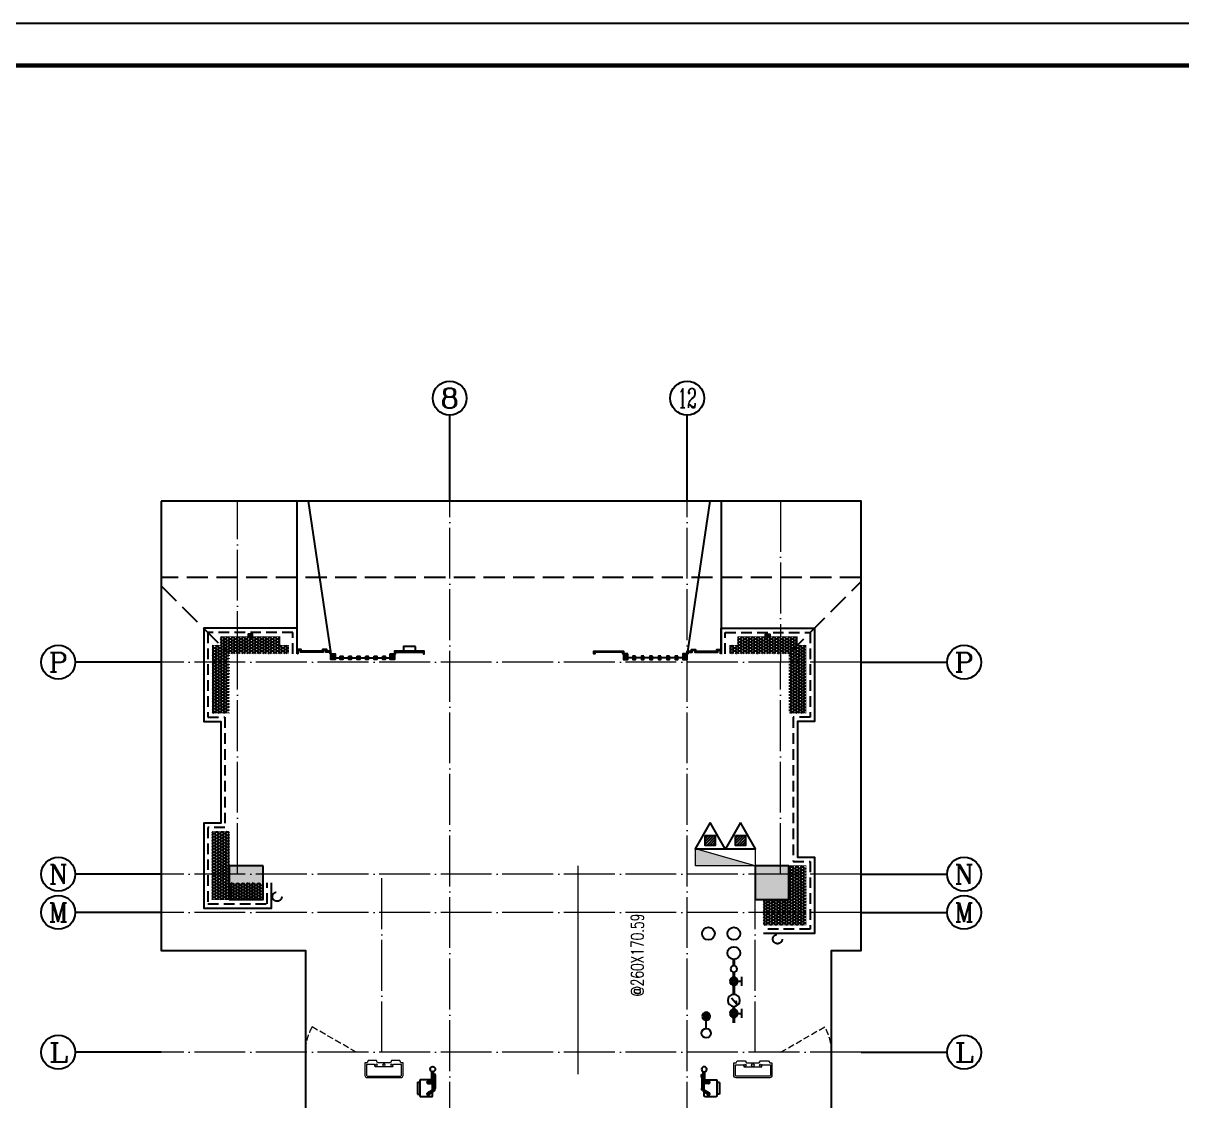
# Model space of a CAD drawing. Extents: x -518115 to 790560, y -210384 to 1628073.
# Drawn here: x 547130 to 560790, y 59590 to 72298 of the extents above; entities that cross this region are included whole.
import ezdxf
from ezdxf.enums import TextEntityAlignment as Align

# ---------------------------------------------------------------- set-up
doc = ezdxf.new("R2010")
doc.units = 0
doc.header["$LTSCALE"] = 1000
doc.header["$MEASUREMENT"] = 0
for name, pattern in [('DASH', [0.35, 0.25, -0.1]), ('DOTE', [2.42, 2, -0.2, 0.02, -0.2]), ('HIDDEN', [0.375, 0.25, -0.125])]:
    doc.linetypes.add(name, pattern=pattern)
for name, color, linetype in [('A-EQPM-MECH', 191, 'Continuous'), ('AH-FURNITURE', 1, 'Continuous'), ('AXIS', 3, 'Continuous'), ('AXIS_TEXT', 4, 'Continuous'), ('DIM_SYMB', 3, 'Continuous'), ('EQUIP_地漏', 7, 'Continuous'), ('EQUIP_消防', 7, 'Continuous'), ('PUB_TEXT', 4, 'Continuous'), ('VPIPE-凝结', 150, 'Continuous'), ('VPIPE-废水', 31, 'Continuous'), ('VPIPE-消防', 1, 'TG_X'), ('VPIPE-给水', 3, 'TG_J'), ('VPIPE-雨水', 4, 'DASH'), ('修改标示', 212, 'Continuous'), ('卫生间', 6, 'Continuous'), ('图框', 140, 'Continuous'), ('污水', 3, 'Continuous'), ('看线', 251, 'Continuous'), ('立面', 73, 'Continuous'), ('立面-看线', 251, 'Continuous'), ('给水', 4, 'Continuous'), ('铝合金', 144, 'Continuous')]:
    doc.layers.add(name, color=color, linetype=linetype)
for name, color, linetype, lineweight in [('DOTE', 19, 'DOTE', 9), ('EQUIP_消火栓', 242, 'Continuous', 18), ('PUB_HATCH', 8, 'Continuous', 9), ('STAIR', 2, 'Continuous', 18), ('WINDOW', 144, 'Continuous', 15), ('平面-空调预留孔', 173, 'Continuous', 15)]:
    doc.layers.add(name, color=color, linetype=linetype, lineweight=lineweight)
doc.layers.add('yichutu', color=7, linetype='Continuous', true_color=0xffffff, plot=False)
doc.styles.add('_TCH_AXIS', font='COMPLEX', dxfattribs={"bigfont": 'GBCBIG'})
doc.styles.add('_TCH_DIM', font='SIMPLEX.shx', dxfattribs={"width": 0.7, "bigfont": 'GBCBIG.shx'})
doc.styles.add('COMPLEX', font='COMPLEX')
doc.styles.add('TG_LINETYPE', font='SIMPLEX', dxfattribs={"width": 0.8, "height": 3, "bigfont": 'HZTXT'})
doc.linetypes.add('TG_J', pattern='A,2,-0.22,["J",TG_LINETYPE,S=0.1,R=0,X=-0.18,Y=-0.15],0', length=2.22)
doc.linetypes.add('TG_X', pattern='A,4,-0.3,["X",TG_LINETYPE,S=0.1,R=0,X=-0.23,Y=-0.15],0', length=4.3)
pattern_1 = [(45, (-150483.9346, -890217.961), (-2.24506403, 2.24506403), [])]
pattern_2 = [(0, (120541.131, -467154.355), (30.95625, 17.872595), [20.6375, -41.275]), (120, (120541.131, -467154.355), (-30.9562463, 17.8726014), [20.6375, -41.275]), (60, (120541.131, -467154.355), (3.7e-06, 35.7451964), [-41.275, 20.6375])]
pattern_3 = [(0, (120441.769, -470254.354), (30.95625, 17.872595), [20.6375, -41.275]), (120, (120441.769, -470254.354), (-30.9562463, 17.8726014), [20.6375, -41.275]), (60, (120441.769, -470254.354), (3.7e-06, 35.7451964), [-41.275, 20.6375])]
pattern_4 = [(45, (-338491.6835, -730503.131), (-2.24506403, 2.24506403), [])]
pattern_5 = [(45, (-149844.167, -890218.1396), (-2.24506403, 2.24506403), [])]
pattern_6 = [(45, (-150544.1704, -890218.1434), (-2.24506403, 2.24506403), [])]
pattern_7 = [(45, (-149934.1697, -890218.1486), (-2.24506403, 2.24506403), [])]
pattern_8 = [(45, (-150034.1697, -890218.1477), (-2.24506403, 2.24506403), [])]
pattern_9 = [(45, (-150134.1697, -890218.1467), (-2.24506403, 2.24506403), [])]
pattern_10 = [(45, (-150234.1697, -890218.1458), (-2.24506403, 2.24506403), [])]
pattern_11 = [(45, (-150334.1697, -890218.145), (-2.24506403, 2.24506403), [])]
pattern_12 = [(45, (-150434.1697, -890218.144), (-2.24506403, 2.24506403), [])]
pattern_13 = [(45, (-338691.6835, -731572.6303), (-2.24506403, 2.24506403), [])]

# ---------------------------------------------------------------- blocks, each defined once
blk = doc.blocks.new('A$C549D2611')
at = {"layer": '图框'}
blk.add_lwpolyline([(0, 0), (42050, 0), (42050, -29700), (0, -29700)], close=True, dxfattribs=at)
blk.add_lwpolyline([(0, 0), (42050, 0), (42050, -29700), (0, -29700)], close=True, dxfattribs=at)
at = {"layer": '图框', "const_width": 50}
blk.add_lwpolyline([(41550, -29200), (41550, -500), (1250, -500), (1250, -29200)], close=True, dxfattribs=at)
blk = doc.blocks.new('_AXISO')
blk.add_circle((0, 0), 0.5)
at = {"layer": 'AXIS_TEXT', "style": 'COMPLEX', "width": 1.041667}
blk.add_attdef('A', text='', height=0.56, dxfattribs=at).set_placement((-0.25, -0.28), (0.25, -0.28), align=Align.FIT)
blk = doc.blocks.new('A$C028C60F5')
at = {"color": 6}
blk.add_lwpolyline([(400, 0), (0, 0), (0, -400), (400, -400)], close=True, dxfattribs=at)
at = {"layer": 'PUB_HATCH'}
blk.add_solid([(0, -400), (400, -400), (0, 0), (400, 0)], dxfattribs=at)
blk = doc.blocks.new('A$C3EFA6995')
for p in [(9700, -2400), (15900, -2400)]:
    blk.add_blockref('A$C028C60F5', p)
blk = doc.blocks.new('A$C7D502F78')
at = {"layer": '修改标示', "ltscale": 2}
blk.add_lwpolyline([(-151, 197), (-11, 197), (-11, 142), (-151, 142)], close=True, dxfattribs=at)
blk = doc.blocks.new('$TwtSys$00000546')
h = blk.add_hatch()
h.set_pattern_fill('ANSI31', color=1, scale=200, style=0)
h.set_pattern_definition([(45, (-38543.802, -6670.83), (-17.67767, 17.67767), [])])
h.paths.add_polyline_path([(-65, 174), (65, 174), (65, 44), (-65, 44)])
at = {"color": 1}
for points in [[(0, 344), (-198, 0), (198, 0)], [(-65, 174), (65, 174), (65, 44), (-65, 44)]]:
    blk.add_lwpolyline(points, close=True, dxfattribs=at)
blk = doc.blocks.new('$TwtSys$00000434')
for p, q in [((-0.5, 0.5), (-0.5, -0.5)), ((-0.5, -0.5), (0.5, 0.5)), ((0.5, 0.5), (-0.5, 0.5)), ((0.5, -0.5), (0.5, 0.5)), ((-0.5, -0.5), (0.5, -0.5))]:
    blk.add_line(p, q)
blk.add_solid([(0.5, -0.5), (0.5, 0.5), (-0.5, -0.5)])
blk = doc.blocks.new('$TwtSys$00000141')
at = {"color": 1}
for p, q in [((-47, 4), (-5, 46)), ((-47, 4), (-5, 46)), ((-44, -18), (18, 44)), ((-44, -18), (18, 44)), ((-33, -33), (33, 33)), ((-33, -33), (33, 33)), ((-16, -44), (44, 16)), ((-16, -44), (44, 16)), ((6, -46), (46, -6)), ((6, -46), (46, -6))]:
    blk.add_line(p, q, dxfattribs=at)
blk.add_circle((0, 0), 47, dxfattribs=at)
blk.add_circle((0, 0), 47, dxfattribs=at)
blk = doc.blocks.new('A$C2705576B')
at = {"layer": '给水'}
h = blk.add_hatch(color=256, dxfattribs=at)
edge = h.paths.add_edge_path()
edge.add_arc((417, -1741), 47.2, 0, 360)
h = blk.add_hatch(color=256, dxfattribs=at)
edge = h.paths.add_edge_path()
edge.add_arc((795, -1741), 47.2, 0, 360)
for p, q in [((363, -1645), (472, -1645)), ((417, -1741), (417, -1645)), ((601, -1768), (525, -1704)), ((525, -1704), (564, -1715)), ((740, -1645), (849, -1645)), ((795, -1741), (795, -1645))]:
    blk.add_line(p, q, dxfattribs=at)
at = {"layer": '给水', "const_width": 35.4}
for points in [[(499, -1741), (302, -1741)], [(903, -1741), (641, -1741)], [(1053, -1741), (978, -1741)]]:
    blk.add_lwpolyline(points, dxfattribs=at)
at = {"layer": '给水'}
for centre, radius in [((417, -1741), 47.2), ((570, -1741), 70.8), ((795, -1741), 47.2), ((941, -1741), 37.5)]:
    blk.add_circle(centre, radius, dxfattribs=at)
blk = doc.blocks.new('FRSDFDGDGDRGDR')
at = {"layer": '平面-空调预留孔'}
for p, q in [((699612, 775044), (699612, 775441)), ((699619, 775448), (699746, 775448)), ((699746, 775448), (699746, 775355)), ((699720, 775342), (699720, 775143)), ((699727, 775349), (699740, 775349)), ((699727, 775136), (699740, 775136)), ((699746, 775130), (699746, 775037)), ((699746, 775037), (699619, 775037))]:
    blk.add_line(p, q, dxfattribs=at)
blk.add_lwpolyline([(699766, 775167), (699793, 775154), (699793, 775057), (699766, 775044), (699766, 775018), (699619, 775018, -0.414214), (699593, 775044), (699593, 775441, -0.414214), (699619, 775468), (699766, 775468), (699766, 775441), (699793, 775428), (699793, 775332), (699766, 775318)], format="xyb", close=True, dxfattribs=at)
for centre, radius in [((699740, 775243), 15.8), ((699740, 775332), 10.6), ((699740, 775154), 10.6)]:
    blk.add_circle(centre, radius, dxfattribs=at)
for centre, start, end in [((699619, 775441), 90, 180), ((699727, 775342), 90, 180), ((699740, 775355), 270, 360), ((699727, 775143), 180, 270), ((699740, 775130), 0, 90), ((699619, 775044), 180, 270)]:
    blk.add_arc(centre, 6.6, start, end, dxfattribs=at)
blk = doc.blocks.new('A$C60D053AF')
at = {"layer": 'AH-FURNITURE', "color": 8}
for p, q in [((233, -90), (128, -90)), ((233, -110), (128, -110)), ((193, -71), (328, -71)), ((193, -91), (328, -91)), ((245, -129), (245, -122)), ((265, -129), (265, -122)), ((342, -97), (370, -143)), ((356, -83), (384, -129)), ((255, -281), (255, -251)), ((393, -281), (393, -251)), ((255, -281), (393, -281))]:
    blk.add_line(p, q, dxfattribs=at)
for points in [[(170, -68, 1), (170, -94), (193, -94), (193, -68)], [(234, -251), (414, -251, 0.414214), (424, -241), (424, -111, 0.414214), (414, -101), (234, -101, 0.414214), (224, -111), (224, -241, 0.414214)], [(268, -122), (268, -107, 0.414214), (248, -87), (233, -87), (233, -113), (242, -113), (242, -122)], [(242, -152, 1), (268, -152), (268, -129), (242, -129)], [(384, -161, 1), (402, -143), (386, -127), (368, -145)]]:
    blk.add_lwpolyline(points, format="xyb", close=True, dxfattribs=at)
for centre, radius in [((100, -100), 30), ((255, -152), 15), ((255, -152), 10), ((393, -152), 15), ((393, -152), 10)]:
    blk.add_circle(centre, radius, dxfattribs=at)
for radius in [40, 20]:
    blk.add_arc((328, -111), radius, 45, 90, dxfattribs=at)
blk = doc.blocks.new('A$C1F074C3D')
at = {"layer": 'STAIR'}
blk.add_line((-1190, 4160), (-1190, 1703), dxfattribs=at)
blk = doc.blocks.new('yct-841-594-84100-59399.9999999999-100-1000.0')
at = {"layer": 'yichutu', "color": 7, "true_color": 0xffffff}
blk.add_lwpolyline([(0, 0), (0, 59400), (84100, 59400), (84100, 0)], close=True, dxfattribs=at)

msp = doc.modelspace()

# ---------------------------------------------------------------- hatches: boundary and pattern name
at = {"layer": '立面'}
h = msp.add_hatch(dxfattribs=at)
h.set_pattern_fill('ANSI31', color=251, scale=2)
h.set_pattern_definition(pattern_4)
h.paths.add_polyline_path([(549783.6, 65062.4), (549833.6, 65062.4), (549833.6, 65092.4), (549783.6, 65092.4)])
h = msp.add_hatch(dxfattribs=at)
h.set_pattern_fill('ANSI31', color=251, scale=2)
h.set_pattern_definition(pattern_4)
h.paths.add_polyline_path([(555933.1, 65062.4), (555883.1, 65062.4), (555883.1, 65092.4), (555933.1, 65092.4)])
h = msp.add_hatch(dxfattribs=at)
h.set_pattern_fill('ANSI31', color=251, scale=2)
h.set_pattern_definition(pattern_1)
h.paths.add_polyline_path([(550358.6, 64862.5), (550758.3, 64862.5), (550758.3, 64892.5), (550708.3, 64892.5), (550708.3, 64912.6), (550658.3, 64912.6), (550658.3, 64892.6), (550408.5, 64892.3), (550408.3, 64912.6), (550358.6, 64912.6)])
h.paths.add_polyline_path([(550368.6, 64862.5), (550748.3, 64862.5), (550748.3, 64882.5), (550698.3, 64882.5), (550698.3, 64902.6), (550668.3, 64902.6), (550668.3, 64882.6), (550398.6, 64882.3), (550398.4, 64902.6), (550368.6, 64902.6)])
h = msp.add_hatch(dxfattribs=at)
h.set_pattern_fill('ANSI31', color=251, scale=2)
h.set_pattern_definition(pattern_13)
edge = h.paths.add_edge_path()
edge.add_line((551508.3, 64862.4), (551518.3, 64862.4))
edge.add_line((551518.3, 64862.4), (551518.3, 64882.4))
edge.add_line((551518.3, 64882.4), (551848.3, 64882.4))
edge.add_line((551848.3, 64882.4), (551848.3, 64862.5))
edge.add_line((551848.3, 64862.5), (551858.3, 64862.4))
edge.add_line((551858.3, 64862.4), (551858.3, 64892.4))
edge.add_line((551858.3, 64892.4), (551508.3, 64892.4))
edge.add_line((551508.3, 64892.4), (551508.3, 64862.4))
h = msp.add_hatch(dxfattribs=at)
h.set_pattern_fill('ANSI31', color=251, scale=2)
h.set_pattern_definition(pattern_13)
edge = h.paths.add_edge_path()
edge.add_line((554208.4, 64862.4), (554198.4, 64862.4))
edge.add_line((554198.4, 64862.4), (554198.4, 64882.4))
edge.add_line((554198.4, 64882.4), (553868.3, 64882.4))
edge.add_line((553868.3, 64882.4), (553868.3, 64862.5))
edge.add_line((553868.3, 64862.5), (553858.3, 64862.4))
edge.add_line((553858.3, 64862.4), (553858.3, 64892.4))
edge.add_line((553858.3, 64892.4), (554208.4, 64892.4))
edge.add_line((554208.4, 64892.4), (554208.4, 64862.4))
h = msp.add_hatch(dxfattribs=at)
h.set_pattern_fill('ANSI31', color=251, scale=2)
h.set_pattern_definition(pattern_1)
h.paths.add_polyline_path([(555358.1, 64862.5), (554958.4, 64862.5), (554958.4, 64892.5), (555008.4, 64892.5), (555008.4, 64912.6), (555058.4, 64912.6), (555058.4, 64892.6), (555308.2, 64892.3), (555308.4, 64912.6), (555358.1, 64912.6)])
h.paths.add_polyline_path([(555348.1, 64862.5), (554968.4, 64862.5), (554968.4, 64882.5), (555018.4, 64882.5), (555018.4, 64902.6), (555048.4, 64902.6), (555048.4, 64882.6), (555318.1, 64882.3), (555318.3, 64902.6), (555348.1, 64902.6)])
h = msp.add_hatch(dxfattribs=at)
h.set_pattern_fill('ANSI31', color=251, scale=2)
h.set_pattern_definition(pattern_6)
h.paths.add_polyline_path([(550758.3, 64862.4), (550808.3, 64862.4), (550808.3, 64795.7), (550758.3, 64795.7)])
h = msp.add_hatch(dxfattribs=at)
h.set_pattern_fill('ANSI31', color=251, scale=2)
h.set_pattern_definition(pattern_12)
h.paths.add_polyline_path([(550868.3, 64835.4), (550898.3, 64835.4), (550898.3, 64795.7), (550868.3, 64795.7)])
h = msp.add_hatch(dxfattribs=at)
h.set_pattern_fill('ANSI31', color=251, scale=2)
h.set_pattern_definition(pattern_11)
h.paths.add_polyline_path([(550968.3, 64835.4), (550998.3, 64835.4), (550998.3, 64795.7), (550968.3, 64795.7)])
h = msp.add_hatch(dxfattribs=at)
h.set_pattern_fill('ANSI31', color=251, scale=2)
h.set_pattern_definition(pattern_10)
h.paths.add_polyline_path([(551068.3, 64835.4), (551098.3, 64835.4), (551098.3, 64795.7), (551068.3, 64795.7)])
h = msp.add_hatch(dxfattribs=at)
h.set_pattern_fill('ANSI31', color=251, scale=2)
h.set_pattern_definition(pattern_9)
h.paths.add_polyline_path([(551168.3, 64835.4), (551198.3, 64835.4), (551198.3, 64795.7), (551168.3, 64795.7)])
h = msp.add_hatch(dxfattribs=at)
h.set_pattern_fill('ANSI31', color=251, scale=2)
h.set_pattern_definition(pattern_8)
h.paths.add_polyline_path([(551268.3, 64835.4), (551298.3, 64835.4), (551298.3, 64795.7), (551268.3, 64795.7)])
h = msp.add_hatch(dxfattribs=at)
h.set_pattern_fill('ANSI31', color=251, scale=2)
h.set_pattern_definition(pattern_7)
h.paths.add_polyline_path([(551368.3, 64835.4), (551398.3, 64835.4), (551398.3, 64795.7), (551368.3, 64795.7)])
h = msp.add_hatch(dxfattribs=at)
h.set_pattern_fill('ANSI31', color=251, scale=2)
h.set_pattern_definition(pattern_5)
h.paths.add_polyline_path([(551458.3, 64862.4), (551508.3, 64862.4), (551508.3, 64795.7), (551458.3, 64795.7)])
h = msp.add_hatch(dxfattribs=at)
h.set_pattern_fill('ANSI31', color=251, scale=2)
h.set_pattern_definition(pattern_5)
h.paths.add_polyline_path([(554258.4, 64862.4), (554208.4, 64862.4), (554208.4, 64795.7), (554258.4, 64795.7)])
h = msp.add_hatch(dxfattribs=at)
h.set_pattern_fill('ANSI31', color=251, scale=2)
h.set_pattern_definition(pattern_7)
h.paths.add_polyline_path([(554348.4, 64835.4), (554318.4, 64835.4), (554318.4, 64795.7), (554348.4, 64795.7)])
h = msp.add_hatch(dxfattribs=at)
h.set_pattern_fill('ANSI31', color=251, scale=2)
h.set_pattern_definition(pattern_8)
h.paths.add_polyline_path([(554448.4, 64835.4), (554418.4, 64835.4), (554418.4, 64795.7), (554448.4, 64795.7)])
h = msp.add_hatch(dxfattribs=at)
h.set_pattern_fill('ANSI31', color=251, scale=2)
h.set_pattern_definition(pattern_9)
h.paths.add_polyline_path([(554548.4, 64835.4), (554518.4, 64835.4), (554518.4, 64795.7), (554548.4, 64795.7)])
h = msp.add_hatch(dxfattribs=at)
h.set_pattern_fill('ANSI31', color=251, scale=2)
h.set_pattern_definition(pattern_10)
h.paths.add_polyline_path([(554648.4, 64835.4), (554618.4, 64835.4), (554618.4, 64795.7), (554648.4, 64795.7)])
h = msp.add_hatch(dxfattribs=at)
h.set_pattern_fill('ANSI31', color=251, scale=2)
h.set_pattern_definition(pattern_11)
h.paths.add_polyline_path([(554748.4, 64835.4), (554718.4, 64835.4), (554718.4, 64795.7), (554748.4, 64795.7)])
h = msp.add_hatch(dxfattribs=at)
h.set_pattern_fill('ANSI31', color=251, scale=2)
h.set_pattern_definition(pattern_12)
h.paths.add_polyline_path([(554848.4, 64835.4), (554818.4, 64835.4), (554818.4, 64795.7), (554848.4, 64795.7)])
h = msp.add_hatch(dxfattribs=at)
h.set_pattern_fill('ANSI31', color=251, scale=2)
h.set_pattern_definition(pattern_6)
h.paths.add_polyline_path([(554958.4, 64862.4), (554908.4, 64862.4), (554908.4, 64795.7), (554958.4, 64795.7)])
at = {"layer": '立面-看线'}
h = msp.add_hatch(dxfattribs=at)
h.set_pattern_fill('HONEY', color=256, scale=13)
h.set_pattern_definition(pattern_2)
h.paths.add_polyline_path([(550158.6, 64962.4), (550158.6, 65062.4), (549458.6, 65062.4), (549458.6, 64962.4), (549358.6, 64962.4), (549358.6, 64162.4), (549558.3, 64162.4), (549558.3, 64862.4), (550257.7, 64862.4), (550257.7, 64962.4)])
h = msp.add_hatch(dxfattribs=at)
h.set_pattern_fill('HONEY', color=256, scale=13)
h.set_pattern_definition(pattern_2)
h.paths.add_polyline_path([(555558.1, 64962.4), (555558.1, 65062.4), (556258.1, 65062.4), (556258.1, 64962.4), (556358.1, 64962.4), (556358.1, 64162.4), (556158.3, 64162.4), (556158.3, 64862.4), (555459, 64862.4), (555459, 64962.4)])
h = msp.add_hatch(dxfattribs=at)
h.set_pattern_fill('HONEY', color=256, scale=13)
h.set_pattern_definition(pattern_3)
h.paths.add_polyline_path([(549958.3, 62162.4), (549558.3, 62162.4), (549558.3, 62762.4), (549358.9, 62762.4), (549358.9, 61962.4), (549958.3, 61962.4)])
h = msp.add_hatch(dxfattribs=at)
h.set_pattern_fill('HONEY', color=256, scale=13)
h.set_pattern_definition(pattern_3)
edge = h.paths.add_edge_path()
edge.add_line((556358.3, 62362.4), (556357.8, 61662.4))
edge.add_line((556357.8, 61662.4), (555858.3, 61662.4))
edge.add_line((555858.3, 61662.4), (555858.3, 61962.4))
edge.add_line((555858.3, 61962.4), (556158.3, 61962.4))
edge.add_line((556158.3, 61962.4), (556158.3, 62362.4))
edge.add_line((556158.3, 62362.4), (556357.8, 62362.4))

# ---------------------------------------------------------------- linework, layer by layer
at = {"color": 1, "const_width": 8}
for points in [[(549558.3, 64162.4), (549358.6, 64162.4), (549358.6, 64962.4), (549458.6, 64962.4), (549458.6, 65062.4), (549748.6, 65062.4), (549748.6, 65062.4), (549868.6, 65062.4), (549868.6, 65062.4), (550158.6, 65062.4), (550158.6, 64962.4), (550258.6, 64962.4), (550258.6, 64862.4)], [(556158.3, 64162.4), (556358.1, 64162.4), (556358.1, 64962.4), (556258.1, 64962.4), (556258.1, 65062.4), (555968.1, 65062.4), (555968.1, 65062.4), (555848.1, 65062.4), (555848.1, 65062.4), (555558.1, 65062.4), (555558.1, 64962.4), (555458.1, 64962.4), (555458.1, 64862.4)], [(549558.3, 62762.4), (549358.3, 62762.4), (549358.3, 61962.4), (549958.3, 61962.4), (549958.3, 62162.4)], [(556158.3, 62362.4), (556358.3, 62362.4), (556358.3, 61662.4), (555858.3, 61662.4)]]:
    msp.add_lwpolyline(points, dxfattribs=at)
at = {"layer": 'A-EQPM-MECH', "color": 2}
for points in [[(550358.6, 64862.4), (550358.6, 66662.4)], [(550491.8, 66662.4), (550758.3, 64862.4)], [(555225, 66662.4), (554958.4, 64862.4)], [(555358.6, 66662.4), (555358.6, 64862.4)]]:
    msp.add_lwpolyline(points, dxfattribs=at)
at = {"layer": 'AXIS'}
for p, q in [((552158.3, 66662.4), (552158.3, 67677)), ((554958.3, 66662.4), (554958.3, 67677)), ((548758.3, 64762.4), (547743.7, 64762.4)), ((557008.4, 64762.4), (558023, 64762.4)), ((548758.3, 62262.4), (547743.7, 62262.4)), ((557008.4, 62262.4), (558023, 62262.4)), ((548758.3, 61812.4), (547743.7, 61812.4)), ((557008.4, 61812.4), (558023, 61812.4)), ((548758.3, 60162.4), (547743.7, 60162.4)), ((557008.4, 60162.4), (558023, 60162.4))]:
    msp.add_line(p, q, dxfattribs=at)
at = {"layer": 'DIM_SYMB'}
msp.add_lwpolyline([(548758.3, 66662.4), (548758.3, 61362.4), (550458.3, 61362.4), (550458.3, 53162.4), (556658.3, 53162.4), (556658.3, 61362.4), (557008.4, 61362.4), (557008.4, 66662.4)], close=True, dxfattribs=at)
at = {"layer": 'DOTE', "linetype": 'DOTE', "ltscale": 0.3}
for p, q in [((549658.3, 64762.4), (549658.3, 66662.4)), ((552158.3, 57762.6), (552158.3, 66662.4)), ((554958.3, 57762.6), (554958.3, 66662.4)), ((556058.3, 66662.4), (556058.3, 64762.4)), ((557008.4, 64762.4), (548758.3, 64762.4)), ((549658.3, 62262.4), (549658.3, 64762.4)), ((556058.3, 62262.4), (556058.3, 64762.4)), ((557008.4, 62262.4), (548758.3, 62262.4)), ((551358.3, 60162.4), (551358.3, 62262.4)), ((555758.3, 60162.4), (555758.3, 62262.4)), ((557008.4, 61812.4), (548758.3, 61812.4)), ((557008.4, 60162.4), (548758.3, 60162.4))]:
    msp.add_line(p, q, dxfattribs=at)
at = {"layer": 'VPIPE-凝结'}
msp.add_line((555183.3, 60442.4), (555183.3, 60540.4), dxfattribs=at)
at = {"layer": 'VPIPE-废水'}
msp.add_circle((555183.3, 60387.4), 55, dxfattribs=at)
at = {"layer": 'VPIPE-消防', "linetype": 'Continuous'}
msp.add_circle((555208.3, 61562.4), 75, dxfattribs=at)
at = {"layer": 'VPIPE-给水', "linetype": 'Continuous'}
for centre in [(555508.3, 61562.4), (555508.3, 61332.4)]:
    msp.add_circle(centre, 75, dxfattribs=at)
at = {"layer": 'VPIPE-雨水'}
for centre in [(550123.3, 61997.4), (556023.3, 61497.4)]:
    msp.add_circle(centre, 55, dxfattribs=at)
at = {"layer": 'WINDOW', "color": 250, "linetype": 'DASH', "ltscale": 0.3}
for points in [[(551056.5, 60162.4), (550536.9, 60462.4, 0.1316523), (550456.5, 60162.4)], [(556060.2, 60162.4), (556579.8, 60462.4, -0.1316523), (556660.2, 60162.4)], [(556658.3, 60163.5, 0.0004569), (556658.3, 60162.4)]]:
    msp.add_lwpolyline(points, format="xyb", dxfattribs=at)
at = {"layer": '卫生间', "color": 159, "linetype": 'DASH', "true_color": 0x22346e}
for p, q in [((556158.3, 64862.4), (557008.4, 65712.4)), ((548758.3, 65662.4), (549558.3, 64862.4))]:
    msp.add_line(p, q, dxfattribs=at)
msp.add_lwpolyline([(557008.4, 65762.4), (548758.3, 65762.4)], dxfattribs=at)
at = {"layer": '看线', "color": 201}
for points in [[(550358.6, 64862.4), (550358.6, 65162.4), (549258.6, 65162.4), (549258.6, 64062.4), (549458.3, 64062.4), (549458.3, 62862.4), (549258.3, 62862.4), (549258.3, 61862.4), (550058.3, 61862.4), (550058.3, 62162.4)], [(555358.1, 64862.4), (555358.1, 65162.4), (556458.1, 65162.4), (556458.1, 64062.4), (556258.3, 64062.4), (556258.3, 62462.4), (556458.3, 62462.4), (556458.3, 61562.4), (555858.3, 61562.4)]]:
    msp.add_lwpolyline(points, dxfattribs=at)
at = {"layer": '看线', "color": 201, "linetype": 'HIDDEN', "ltscale": 0.5}
for points in [[(550308.6, 64862.4), (550308.6, 65112.4), (549308.6, 65112.4), (549308.6, 64112.4), (549508.3, 64112.4), (549508.3, 62812.4), (549308.3, 62812.4), (549308.3, 61912.4), (550008.3, 61912.4), (550008.3, 62162.4)], [(555408.1, 64862.4), (555408.1, 65112.4), (556408.1, 65112.4), (556408.1, 64112.4), (556208.3, 64112.4), (556208.3, 62412.4), (556408.3, 62412.4), (556408.3, 61612.4), (555858.3, 61612.4)]]:
    msp.add_lwpolyline(points, dxfattribs=at)
at = {"layer": '立面', "color": 6}
for p, q in [((550968.3, 64795.7), (550968.3, 64835.4)), ((550968.3, 64835.4), (550998.3, 64835.4)), ((550998.3, 64795.7), (550968.3, 64795.7)), ((550998.3, 64835.4), (550998.3, 64795.7)), ((554718.4, 64835.4), (554718.4, 64795.7)), ((554748.4, 64835.4), (554718.4, 64835.4)), ((554718.4, 64795.7), (554748.4, 64795.7)), ((554748.4, 64795.7), (554748.4, 64835.4))]:
    msp.add_line(p, q, dxfattribs=at)
at = {"layer": '立面', "color": 251}
for points in [[(549783.6, 65062.4), (549833.6, 65062.4), (549833.6, 65092.4), (549783.6, 65092.4)], [(555933.1, 65062.4), (555883.1, 65062.4), (555883.1, 65092.4), (555933.1, 65092.4)]]:
    msp.add_lwpolyline(points, close=True, dxfattribs=at)
for points in [[(551508.3, 64862.4), (551518.3, 64862.4), (551518.3, 64882.4), (551848.3, 64882.4), (551848.3, 64862.5), (551858.3, 64862.4), (551858.3, 64892.4), (551508.3, 64892.4), (551508.3, 64862.4)], [(554208.4, 64862.4), (554198.4, 64862.4), (554198.4, 64882.4), (553868.3, 64882.4), (553868.3, 64862.5), (553858.3, 64862.4), (553858.3, 64892.4), (554208.4, 64892.4), (554208.4, 64862.4)]]:
    msp.add_lwpolyline(points, dxfattribs=at)
at = {"layer": '立面', "color": 6}
for points in [[(550758.3, 64862.4), (550808.3, 64862.4), (550808.3, 64795.7), (550758.3, 64795.7)], [(551068.3, 64835.4), (551098.3, 64835.4), (551098.3, 64795.7), (551068.3, 64795.7)], [(551168.3, 64835.4), (551198.3, 64835.4), (551198.3, 64795.7), (551168.3, 64795.7)], [(551268.3, 64835.4), (551298.3, 64835.4), (551298.3, 64795.7), (551268.3, 64795.7)], [(551368.3, 64835.4), (551398.3, 64835.4), (551398.3, 64795.7), (551368.3, 64795.7)], [(551458.3, 64862.4), (551508.3, 64862.4), (551508.3, 64795.7), (551458.3, 64795.7)], [(554258.4, 64862.4), (554208.4, 64862.4), (554208.4, 64795.7), (554258.4, 64795.7)], [(554348.4, 64835.4), (554318.4, 64835.4), (554318.4, 64795.7), (554348.4, 64795.7)], [(554448.4, 64835.4), (554418.4, 64835.4), (554418.4, 64795.7), (554448.4, 64795.7)], [(554548.4, 64835.4), (554518.4, 64835.4), (554518.4, 64795.7), (554548.4, 64795.7)], [(554648.4, 64835.4), (554618.4, 64835.4), (554618.4, 64795.7), (554648.4, 64795.7)], [(554958.4, 64862.4), (554908.4, 64862.4), (554908.4, 64795.7), (554958.4, 64795.7)]]:
    msp.add_lwpolyline(points, close=True, dxfattribs=at)
at = {"layer": '铝合金', "color": 6}
for p, q in [((550808.3, 64815.5), (550868.3, 64815.5)), ((550898.3, 64815.5), (550968.3, 64815.5)), ((550998.3, 64815.5), (551068.3, 64815.5)), ((551098.3, 64815.5), (551168.3, 64815.5)), ((551198.3, 64815.5), (551268.3, 64815.5)), ((551298.3, 64815.5), (551368.3, 64815.5)), ((551398.3, 64815.5), (551458.3, 64815.5)), ((554318.4, 64815.5), (554258.4, 64815.5)), ((554418.4, 64815.5), (554348.4, 64815.5)), ((554518.4, 64815.5), (554448.4, 64815.5)), ((554618.4, 64815.5), (554548.4, 64815.5)), ((554718.4, 64815.5), (554648.4, 64815.5)), ((554818.4, 64815.5), (554748.4, 64815.5)), ((554908.4, 64815.5), (554848.4, 64815.5))]:
    msp.add_line(p, q, dxfattribs=at)
for points in [[(549783.6, 65062.4), (549833.6, 65062.4), (549833.6, 65092.4), (549783.6, 65092.4)], [(555933.1, 65062.4), (555883.1, 65062.4), (555883.1, 65092.4), (555933.1, 65092.4)], [(550758.3, 64862.4), (550808.3, 64862.4), (550808.3, 64795.7), (550758.3, 64795.7)], [(550868.3, 64835.4), (550898.3, 64835.4), (550898.3, 64795.7), (550868.3, 64795.7)], [(550968.3, 64835.4), (550998.3, 64835.4), (550998.3, 64795.7), (550968.3, 64795.7)], [(551068.3, 64835.4), (551098.3, 64835.4), (551098.3, 64795.7), (551068.3, 64795.7)], [(551168.3, 64835.4), (551198.3, 64835.4), (551198.3, 64795.7), (551168.3, 64795.7)], [(551268.3, 64835.4), (551298.3, 64835.4), (551298.3, 64795.7), (551268.3, 64795.7)], [(551368.3, 64835.4), (551398.3, 64835.4), (551398.3, 64795.7), (551368.3, 64795.7)], [(551458.3, 64862.4), (551508.3, 64862.4), (551508.3, 64795.7), (551458.3, 64795.7)], [(554258.4, 64862.4), (554208.4, 64862.4), (554208.4, 64795.7), (554258.4, 64795.7)], [(554348.4, 64835.4), (554318.4, 64835.4), (554318.4, 64795.7), (554348.4, 64795.7)], [(554448.4, 64835.4), (554418.4, 64835.4), (554418.4, 64795.7), (554448.4, 64795.7)], [(554548.4, 64835.4), (554518.4, 64835.4), (554518.4, 64795.7), (554548.4, 64795.7)], [(554648.4, 64835.4), (554618.4, 64835.4), (554618.4, 64795.7), (554648.4, 64795.7)], [(554748.4, 64835.4), (554718.4, 64835.4), (554718.4, 64795.7), (554748.4, 64795.7)], [(554848.4, 64835.4), (554818.4, 64835.4), (554818.4, 64795.7), (554848.4, 64795.7)], [(554958.4, 64862.4), (554908.4, 64862.4), (554908.4, 64795.7), (554958.4, 64795.7)]]:
    msp.add_lwpolyline(points, close=True, dxfattribs=at)
for points in [[(550758.3, 64862.5), (550758.3, 64892.5), (550708.3, 64892.5), (550708.3, 64912.6), (550658.3, 64912.6), (550658.3, 64892.6), (550408.5, 64892.3), (550408.3, 64912.6), (550358.6, 64912.6), (550358.6, 64862.5)], [(550748.3, 64862.5), (550748.3, 64882.5), (550698.3, 64882.5), (550698.3, 64902.6), (550668.3, 64902.6), (550668.3, 64882.6), (550398.6, 64882.3), (550398.4, 64902.6), (550368.6, 64902.6), (550368.6, 64862.5)], [(551508.3, 64862.4), (551518.3, 64862.4), (551518.3, 64882.4), (551848.3, 64882.4), (551848.3, 64862.5), (551858.3, 64862.4), (551858.3, 64892.4), (551508.3, 64892.4), (551508.3, 64862.4)], [(554208.4, 64862.4), (554198.4, 64862.4), (554198.4, 64882.4), (553868.3, 64882.4), (553868.3, 64862.5), (553858.3, 64862.4), (553858.3, 64892.4), (554208.4, 64892.4), (554208.4, 64862.4)], [(554958.4, 64862.5), (554958.4, 64892.5), (555008.4, 64892.5), (555008.4, 64912.6), (555058.4, 64912.6), (555058.4, 64892.6), (555308.2, 64892.3), (555308.4, 64912.6), (555358.1, 64912.6), (555358.1, 64862.5)], [(554968.4, 64862.5), (554968.4, 64882.5), (555018.4, 64882.5), (555018.4, 64902.6), (555048.4, 64902.6), (555048.4, 64882.6), (555318.1, 64882.3), (555318.3, 64902.6), (555348.1, 64902.6), (555348.1, 64862.5)]]:
    msp.add_lwpolyline(points, dxfattribs=at)

# ---------------------------------------------------------------- block references
for name, p in [('A$C549D2611', (540130.5, 72298.4)), ('A$C3EFA6995', (539858.3, 64762.4)), ('A$C1F074C3D', (554858.3, 58202.4))]:
    msp.add_blockref(name, p)
at = {"xscale": -1}
for name, p, rotation in [('FRSDFDGDGDRGDR', (-223859.2, -639729.5), 270), ('A$C60D053AF', (555058.3, 60062.4), 90)]:
    msp.add_blockref(name, p, dxfattribs=dict(at, rotation=rotation))
for name, p, rotation in [('A$C60D053AF', (552058.3, 60063), 270), ('FRSDFDGDGDRGDR', (1330975.9, -639730.1), 90.00000000000001)]:
    msp.add_blockref(name, p, dxfattribs=dict(rotation=rotation))
at = {"layer": 'AXIS'}
ref = msp.add_blockref('_AXISO', (552158.3, 67877), dxfattribs=dict(at, xscale=400, yscale=400, zscale=400))
ref.add_attrib('A', '8', dxfattribs={"layer": 'AXIS_TEXT', "height": 226.3, "style": '_TCH_AXIS', "width": 1.5}).set_placement((552045.2, 67763.8), (552271.5, 67763.8), align=Align.FIT)
ref = msp.add_blockref('_AXISO', (554958.3, 67877), dxfattribs=dict(at, xscale=400, yscale=400, zscale=400))
ref.add_attrib('A', '12', dxfattribs={"layer": 'AXIS_TEXT', "height": 226.27, "style": '_TCH_AXIS', "width": 0.724138}).set_placement((554845.2, 67763.8), (555071.5, 67763.8), align=Align.FIT)
ref = msp.add_blockref('_AXISO', (547543.7, 64762.4), dxfattribs=dict(at, xscale=400, yscale=400, zscale=400))
ref.add_attrib('A', 'P', dxfattribs={"layer": 'AXIS_TEXT', "height": 226.3, "style": '_TCH_AXIS', "width": 1.235294}).set_placement((547430.6, 64649.2), (547656.9, 64649.2), align=Align.FIT)
ref = msp.add_blockref('_AXISO', (558223, 64762.4), dxfattribs=dict(at, xscale=400, yscale=400, zscale=400))
ref.add_attrib('A', 'P', dxfattribs={"layer": 'AXIS_TEXT', "height": 226.3, "style": '_TCH_AXIS', "width": 1.235294}).set_placement((558109.8, 64649.2), (558336.1, 64649.2), align=Align.FIT)
ref = msp.add_blockref('_AXISO', (547543.7, 62262.4), dxfattribs=dict(at, xscale=400, yscale=400, zscale=400))
ref.add_attrib('A', 'N', dxfattribs={"layer": 'AXIS_TEXT', "height": 226.3, "style": '_TCH_AXIS', "width": 1.105263}).set_placement((547430.6, 62149.2), (547656.9, 62149.2), align=Align.FIT)
ref = msp.add_blockref('_AXISO', (558223, 62262.4), dxfattribs=dict(at, xscale=400, yscale=400, zscale=400))
ref.add_attrib('A', 'N', dxfattribs={"layer": 'AXIS_TEXT', "height": 226.3, "style": '_TCH_AXIS', "width": 1.105263}).set_placement((558109.8, 62149.2), (558336.1, 62149.2), align=Align.FIT)
ref = msp.add_blockref('_AXISO', (547543.7, 61812.4), dxfattribs=dict(at, xscale=400, yscale=400, zscale=400))
ref.add_attrib('A', 'M', dxfattribs={"layer": 'AXIS_TEXT', "height": 226.3, "style": '_TCH_AXIS'}).set_placement((547430.6, 61699.2), (547656.9, 61699.2), align=Align.FIT)
ref = msp.add_blockref('_AXISO', (558223, 61812.4), dxfattribs=dict(at, xscale=400, yscale=400, zscale=400))
ref.add_attrib('A', 'M', dxfattribs={"layer": 'AXIS_TEXT', "height": 226.3, "style": '_TCH_AXIS'}).set_placement((558109.8, 61699.2), (558336.1, 61699.2), align=Align.FIT)
ref = msp.add_blockref('_AXISO', (547543.7, 60162.4), dxfattribs=dict(at, xscale=400, yscale=400, zscale=400))
ref.add_attrib('A', 'L', dxfattribs={"layer": 'AXIS_TEXT', "height": 226.3, "style": '_TCH_AXIS', "width": 1.4}).set_placement((547430.6, 60049.2), (547656.9, 60049.2), align=Align.FIT)
ref = msp.add_blockref('_AXISO', (558223, 60162.4), dxfattribs=dict(at, xscale=400, yscale=400, zscale=400))
ref.add_attrib('A', 'L', dxfattribs={"layer": 'AXIS_TEXT', "height": 226.3, "style": '_TCH_AXIS', "width": 1.4}).set_placement((558109.8, 60049.2), (558336.1, 60049.2), align=Align.FIT)
at = {"layer": 'EQUIP_地漏', "xscale": -1, "rotation": 359.999999999891}
msp.add_blockref('$TwtSys$00000141', (555183.3, 60587.4), dxfattribs=at)
at = {"layer": 'EQUIP_消火栓', "xscale": -700, "yscale": 200, "zscale": 700}
msp.add_blockref('$TwtSys$00000434', (555408.3, 62462.4), dxfattribs=at)
at = {"layer": 'EQUIP_消防', "xscale": 0.9, "yscale": 0.9, "zscale": 0.9}
for p in [(555229.8, 62562.4), (555586.9, 62562.4)]:
    msp.add_blockref('$TwtSys$00000546', p, dxfattribs=at)
at = {"layer": 'yichutu', "xscale": 0.5, "yscale": 0.5, "zscale": 0.5}
msp.add_blockref('yct-841-594-84100-59399.9999999999-100-1000.0', (540130.5, 42598.4), dxfattribs=at)
at = {"layer": '修改标示', "ltscale": 2, "xscale": -1}
msp.add_blockref('A$C7D502F78', (551602.7, 64750), dxfattribs=at)
at = {"layer": '污水', "xscale": -1, "rotation": 269.999999999891}
msp.add_blockref('A$C2705576B', (557249.5, 60204.5), dxfattribs=at)

# ---------------------------------------------------------------- texts
at = {"layer": 'PUB_TEXT', "color": 7, "style": '_TCH_DIM', "width": 0.705882}
msp.add_text('@260X170.59', height=148.75, rotation=90, dxfattribs=at).set_placement((554445, 60820.5))

doc.saveas('drawing.dxf')
